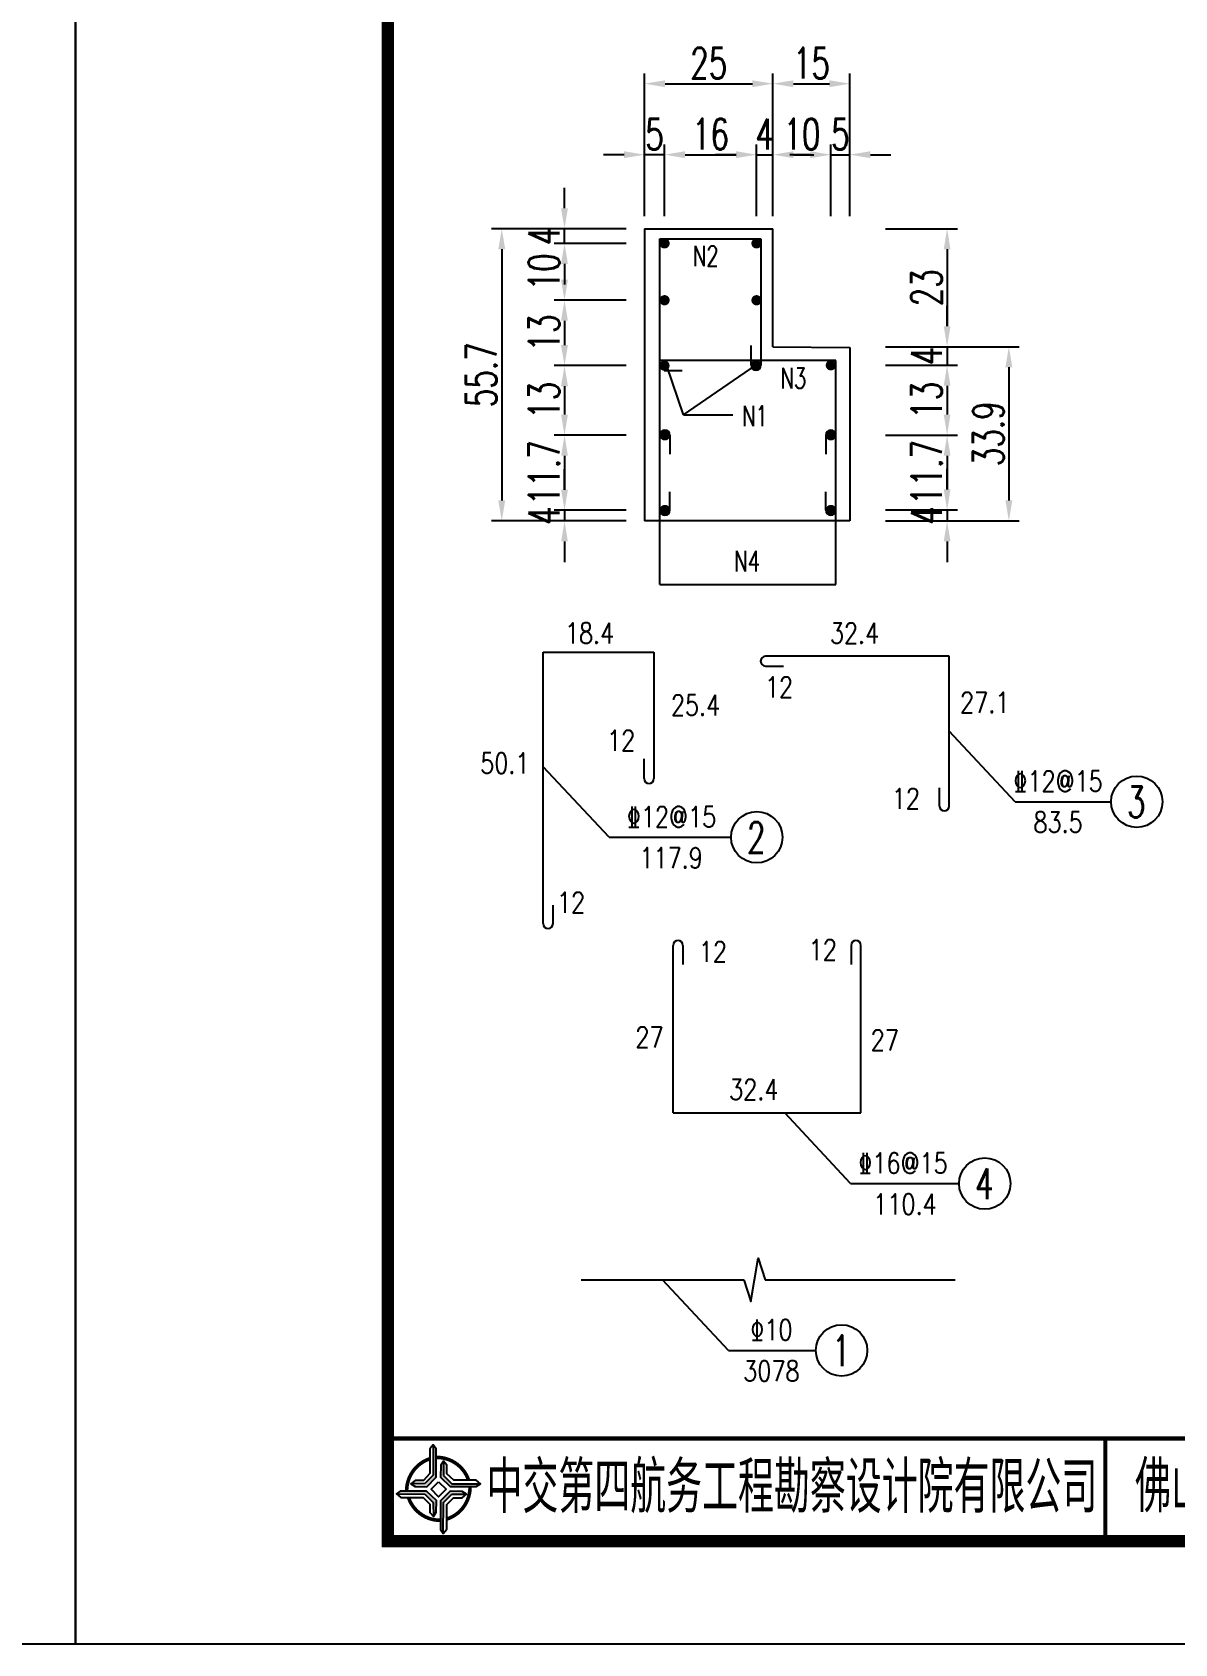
# Model space of a CAD drawing. Header units: millimetres. Extents: x -51 to 12129, y -1309 to -715.
# Drawn here: x 10445.1 to 10556.4, y -1308.7 to -1151.7 of the extents above; entities that cross this region are included whole.
import ezdxf
from ezdxf.enums import TextEntityAlignment as Align

# ---------------------------------------------------------------- set-up
doc = ezdxf.new("R2010")
doc.units = ezdxf.units.MM
doc.header["$LTSCALE"] = 0.25
for name, color, linetype in [('10', 1, 'Continuous'), ('图框', 7, 'Continuous'), ('尺寸标注', 2, 'Continuous'), ('文字', 7, 'Continuous'), ('标注', 4, 'Continuous'), ('次轮廓线', 7, 'Continuous'), ('轮廓线', 1, 'Continuous'), ('钢筋', 6, 'Continuous')]:
    doc.layers.add(name, color=color, linetype=linetype)
doc.styles.get("Standard").update_dxf_attribs({"font": 'simplex1.shx', "width": 0.7, "bigfont": 'hztxt.shx'})
doc.styles.add('TEXT', font='simplex1.shx', dxfattribs={"width": 0.7, "bigfont": 'hztxt.shx'})
doc.dimstyles.new('比例1：20', dxfattribs={"dimtxt": 3, "dimasz": 2, "dimexe": 1, "dimexo": 2, "dimgap": 0.5, "dimtad": 1, "dimlfac": 2, "dimzin": 13, "dimdsep": 46, "dimtxsty": 'Standard', "dimcen": -0.09, "dimclrd": 256, "dimclre": 256, "dimclrt": 7, "dimaunit": 1, "dimadec": 0, "dimazin": 0, "dimtfac": 0.0005, "dimtix": 1, "dimtmove": 2, "dimatfit": 3, "dimldrblk": 'DIM', "dimfxl": 0, "dimtolj": 1, "dimtzin": 13, "dimarcsym": 0})

# ---------------------------------------------------------------- blocks, each defined once
blk = doc.blocks.new('*D2381')
at = {"layer": 'Defpoints', "color": 0}
for p in [(10504.77, -1170.8), (10490.86, -1199.27), (10504.77, -1199.27)]:
    blk.add_point(p, dxfattribs=at)
at = {"layer": '标注', "lineweight": -2}
for p, q in [((10496.86, -1170.8), (10489.86, -1170.8)), ((10490.86, -1172.8), (10490.86, -1197.27)), ((10496.86, -1199.27), (10489.86, -1199.27))]:
    blk.add_line(p, q, dxfattribs=at)
at = {"layer": '标注'}
for points in [[(10490.52, -1172.8), (10491.19, -1172.8), (10490.86, -1170.8)], [(10490.52, -1197.27), (10491.19, -1197.27), (10490.86, -1199.27)]]:
    blk.add_solid(points, dxfattribs=at)
at = {"layer": '标注', "color": 7, "insert": (10488.86, -1185.03), "char_height": 3, "attachment_point": 5, "rotation": 90}
blk.add_mtext('\\A1;55.7', dxfattribs=at)
blk = doc.blocks.new('DIM')
blk.add_lwpolyline([(-1, -0.1, 0.2, 0, 0), (0, 0, 0, 0, 0)], format="xyseb")
blk = doc.blocks.new('tb')
at = {"lineweight": -3}
h = blk.add_hatch(color=256, dxfattribs=at)
h.paths.add_polyline_path([(-1.23, -0.13), (-3.78, -0.14), (-4.14, -0.41), (-1.4, -0.44), (-0.56, -1.24), (-0.54, -2.62), (-0.27, -2.2), (-0.26, -1.06)])
h.paths.add_polyline_path([(0.13, -1.08), (0.14, -3.86), (0.41, -4.26), (0.44, -1.24), (1.25, -0.43), (2.66, -0.43), (2.26, -0.16), (1.07, -0.15)])
h.paths.add_polyline_path([(1.08, 0.3), (3.62, 0.3), (4.02, 0.56), (1.25, 0.57), (0.43, 1.39), (0.43, 2.8), (0.16, 2.41), (0.15, 1.24)])
h.paths.add_polyline_path([(-0.28, 1.21), (-0.28, 3.99), (-0.56, 4.39), (-0.57, 1.41), (-1.38, 0.6), (-2.74, 0.56), (-2.33, 0.3), (-1.2, 0.29)])
for p, q in [((-0.56, 4.39), (-0.57, 1.41)), ((0.43, 2.8), (0.43, 1.39)), ((-1.38, 0.6), (-2.74, 0.56)), ((-0.57, 1.41), (-1.38, 0.6)), ((0.43, 1.39), (1.25, 0.57)), ((1.25, 0.57), (4.02, 0.56)), ((-4.14, -0.41), (-1.4, -0.44)), ((-1.4, -0.44), (-0.56, -1.24)), ((-0.56, -1.24), (-0.54, -2.62)), ((0.41, -4.26), (0.44, -1.24)), ((0.44, -1.24), (1.25, -0.43)), ((1.25, -0.43), (2.66, -0.43))]:
    blk.add_line(p, q, dxfattribs=at)
at = {"lineweight": -3, "const_width": 0.35, "flags": 128}
for points in [[(-0.9, 3.02, 0.324167), (-3.16, -0.14)], [(2.88, 0.92, 0.324403), (-0.24, 3.15)], [(0.75, -2.86, 0.325418), (3.02, 0.26)], [(-2.98, -0.76, 0.322976), (0.14, -2.98)]]:
    blk.add_lwpolyline(points, format="xyb", dxfattribs=at)
at = {"lineweight": -3, "flags": 128}
for points in [[(-0.9, 3.99), (-0.9, 1.58), (-1.53, 0.91), (-2.34, 0.91), (-2.74, 0.56), (-2.33, 0.3), (-1.2, 0.29), (-0.28, 1.21), (-0.28, 3.99), (-0.56, 4.39)], [(3.62, 0.92), (1.43, 0.92), (0.77, 1.54), (0.77, 2.38), (0.43, 2.8), (0.16, 2.41), (0.15, 1.24), (1.08, 0.3), (3.62, 0.3), (4.02, 0.56)], [(-0.04, 0.77), (0.68, 0.04), (-0.04, -0.69), (-0.77, 0.05)], [(-3.73, -0.76), (-1.54, -0.76), (-0.89, -1.39), (-0.89, -2.21), (-0.54, -2.62), (-0.27, -2.2), (-0.26, -1.06), (-1.23, -0.13), (-3.78, -0.14), (-4.14, -0.41)], [(0.75, -3.85), (0.75, -1.43), (1.4, -0.78), (2.26, -0.78), (2.66, -0.43), (2.26, -0.16), (1.07, -0.15), (0.13, -1.08), (0.14, -3.86), (0.41, -4.26)]]:
    blk.add_lwpolyline(points, close=True, dxfattribs=at)
blk = doc.blocks.new('*D2389')
at = {"layer": 'Defpoints', "color": 0}
for p in [(10517.27, -1170.8), (10517.27, -1182.3), (10534.24, -1182.3)]:
    blk.add_point(p, dxfattribs=at)
at = {"layer": '标注', "lineweight": -2}
for p, q in [((10528.24, -1170.8), (10535.24, -1170.8)), ((10534.24, -1172.8), (10534.24, -1180.3)), ((10528.24, -1182.3), (10535.24, -1182.3))]:
    blk.add_line(p, q, dxfattribs=at)
at = {"layer": '标注'}
for points in [[(10533.91, -1172.8), (10534.57, -1172.8), (10534.24, -1170.8)], [(10533.91, -1180.3), (10534.57, -1180.3), (10534.24, -1182.3)]]:
    blk.add_solid(points, dxfattribs=at)
at = {"layer": '标注', "color": 7, "insert": (10532.24, -1176.55), "char_height": 3, "attachment_point": 5, "rotation": 90}
blk.add_mtext('\\A1;23', dxfattribs=at)
blk = doc.blocks.new('*D2337')
at = {"layer": 'Defpoints', "color": 0}
for p in [(10517.27, -1156.67), (10504.77, -1170.8), (10517.27, -1170.8)]:
    blk.add_point(p, dxfattribs=at)
at = {"layer": '标注', "lineweight": -2}
for p, q in [((10504.77, -1162.67), (10504.77, -1155.67)), ((10506.77, -1156.67), (10515.27, -1156.67)), ((10517.27, -1162.67), (10517.27, -1155.67))]:
    blk.add_line(p, q, dxfattribs=at)
at = {"layer": '标注'}
for points in [[(10506.77, -1156.34), (10506.77, -1157.01), (10504.77, -1156.67)], [(10515.27, -1156.34), (10515.27, -1157.01), (10517.27, -1156.67)]]:
    blk.add_solid(points, dxfattribs=at)
at = {"layer": '标注', "color": 7, "insert": (10511.02, -1154.67), "char_height": 3, "attachment_point": 5}
blk.add_mtext('\\A1;25', dxfattribs=at)
blk = doc.blocks.new('*D2390')
at = {"layer": 'Defpoints', "color": 0}
for p in [(10504.77, -1163.59), (10504.77, -1172.23), (10506.71, -1172.23)]:
    blk.add_point(p, dxfattribs=at)
at = {"layer": '标注', "lineweight": -2}
for p, q in [((10504.77, -1169.59), (10504.77, -1162.59)), ((10506.71, -1169.59), (10506.71, -1162.59)), ((10502.77, -1163.59), (10500.77, -1163.59)), ((10506.71, -1163.59), (10504.77, -1163.59)), ((10508.71, -1163.59), (10510.71, -1163.59))]:
    blk.add_line(p, q, dxfattribs=at)
at = {"layer": '标注'}
for points in [[(10502.77, -1163.25), (10502.77, -1163.92), (10504.77, -1163.59)], [(10508.71, -1163.25), (10508.71, -1163.92), (10506.71, -1163.59)]]:
    blk.add_solid(points, dxfattribs=at)
at = {"layer": '标注', "color": 7, "insert": (10505.74, -1161.59), "char_height": 3, "attachment_point": 5}
blk.add_mtext('\\A1;5', dxfattribs=at)
blk = doc.blocks.new('*D2391')
at = {"layer": 'Defpoints', "color": 0}
for p in [(10515.68, -1163.59), (10506.71, -1172.23), (10515.68, -1172.23)]:
    blk.add_point(p, dxfattribs=at)
at = {"layer": '标注', "lineweight": -2}
for p, q in [((10506.71, -1169.59), (10506.71, -1162.59)), ((10515.68, -1169.59), (10515.68, -1162.59)), ((10508.71, -1163.59), (10513.68, -1163.59))]:
    blk.add_line(p, q, dxfattribs=at)
at = {"layer": '标注'}
for points in [[(10508.71, -1163.25), (10508.71, -1163.92), (10506.71, -1163.59)], [(10513.68, -1163.25), (10513.68, -1163.92), (10515.68, -1163.59)]]:
    blk.add_solid(points, dxfattribs=at)
at = {"layer": '标注', "color": 7, "insert": (10511.19, -1161.59), "char_height": 3, "attachment_point": 5}
blk.add_mtext('\\A1;16', dxfattribs=at)
blk = doc.blocks.new('*D2338')
at = {"layer": 'Defpoints', "color": 0}
for p in [(10517.27, -1163.59), (10515.68, -1172.23), (10517.27, -1172.23)]:
    blk.add_point(p, dxfattribs=at)
at = {"layer": '标注', "lineweight": -2}
for p, q in [((10515.68, -1169.59), (10515.68, -1162.59)), ((10517.27, -1169.59), (10517.27, -1162.59)), ((10513.68, -1163.59), (10511.68, -1163.59)), ((10515.68, -1163.59), (10517.27, -1163.59)), ((10519.27, -1163.59), (10521.27, -1163.59))]:
    blk.add_line(p, q, dxfattribs=at)
at = {"layer": '标注'}
for points in [[(10513.68, -1163.25), (10513.68, -1163.92), (10515.68, -1163.59)], [(10519.27, -1163.25), (10519.27, -1163.92), (10517.27, -1163.59)]]:
    blk.add_solid(points, dxfattribs=at)
at = {"layer": '标注', "color": 7, "insert": (10516.47, -1161.59), "char_height": 3, "attachment_point": 5}
blk.add_mtext('\\A1;4', dxfattribs=at)
blk = doc.blocks.new('*D2392')
at = {"layer": 'Defpoints', "color": 0}
for p in [(10524.77, -1156.67), (10517.27, -1170.8), (10524.77, -1182.38)]:
    blk.add_point(p, dxfattribs=at)
at = {"layer": '标注', "lineweight": -2}
for p, q in [((10517.27, -1162.67), (10517.27, -1155.67)), ((10519.27, -1156.67), (10522.77, -1156.67)), ((10524.77, -1162.67), (10524.77, -1155.67))]:
    blk.add_line(p, q, dxfattribs=at)
at = {"layer": '标注'}
for points in [[(10519.27, -1156.34), (10519.27, -1157.01), (10517.27, -1156.67)], [(10522.77, -1156.34), (10522.77, -1157.01), (10524.77, -1156.67)]]:
    blk.add_solid(points, dxfattribs=at)
at = {"layer": '标注', "color": 7, "insert": (10521.02, -1154.67), "char_height": 3, "attachment_point": 5}
blk.add_mtext('\\A1;15', dxfattribs=at)
blk = doc.blocks.new('*D2393')
at = {"layer": 'Defpoints', "color": 0}
for p in [(10524.77, -1163.59), (10522.92, -1184.1), (10524.77, -1184.1)]:
    blk.add_point(p, dxfattribs=at)
at = {"layer": '标注', "lineweight": -2}
for p, q in [((10522.92, -1169.59), (10522.92, -1162.59)), ((10524.77, -1169.59), (10524.77, -1162.59)), ((10520.92, -1163.59), (10518.92, -1163.59)), ((10522.92, -1163.59), (10524.77, -1163.59)), ((10526.77, -1163.59), (10528.77, -1163.59))]:
    blk.add_line(p, q, dxfattribs=at)
at = {"layer": '标注'}
for points in [[(10520.92, -1163.25), (10520.92, -1163.92), (10522.92, -1163.59)], [(10526.77, -1163.25), (10526.77, -1163.92), (10524.77, -1163.59)]]:
    blk.add_solid(points, dxfattribs=at)
at = {"layer": '标注', "color": 7, "insert": (10523.85, -1161.59), "char_height": 3, "attachment_point": 5}
blk.add_mtext('\\A1;5', dxfattribs=at)
blk = doc.blocks.new('*D2339')
at = {"layer": 'Defpoints', "color": 0}
for p in [(10522.92, -1163.59), (10517.27, -1182.3), (10522.92, -1184.1)]:
    blk.add_point(p, dxfattribs=at)
at = {"layer": '标注', "lineweight": -2}
for p, q in [((10517.27, -1169.59), (10517.27, -1162.59)), ((10522.92, -1169.59), (10522.92, -1162.59)), ((10519.27, -1163.59), (10520.92, -1163.59))]:
    blk.add_line(p, q, dxfattribs=at)
at = {"layer": '标注'}
for points in [[(10519.27, -1163.25), (10519.27, -1163.92), (10517.27, -1163.59)], [(10520.92, -1163.25), (10520.92, -1163.92), (10522.92, -1163.59)]]:
    blk.add_solid(points, dxfattribs=at)
at = {"layer": '标注', "color": 7, "insert": (10520.1, -1161.59), "char_height": 3, "attachment_point": 5}
blk.add_mtext('\\A1;10', dxfattribs=at)
blk = doc.blocks.new('*D2340')
at = {"layer": 'Defpoints', "color": 0}
for p in [(10496.97, -1170.8), (10506.71, -1170.8), (10506.71, -1172.23)]:
    blk.add_point(p, dxfattribs=at)
at = {"layer": '标注', "lineweight": -2}
for p, q in [((10496.97, -1168.8), (10496.97, -1166.8)), ((10502.97, -1170.8), (10495.97, -1170.8)), ((10496.97, -1172.23), (10496.97, -1170.8)), ((10502.97, -1172.23), (10495.97, -1172.23)), ((10496.97, -1174.23), (10496.97, -1176.23))]:
    blk.add_line(p, q, dxfattribs=at)
at = {"layer": '标注'}
for points in [[(10496.63, -1168.8), (10497.3, -1168.8), (10496.97, -1170.8)], [(10496.63, -1174.23), (10497.3, -1174.23), (10496.97, -1172.23)]]:
    blk.add_solid(points, dxfattribs=at)
at = {"layer": '标注', "color": 7, "insert": (10494.97, -1171.51), "char_height": 3, "attachment_point": 5, "rotation": 90}
blk.add_mtext('\\A1;4', dxfattribs=at)
blk = doc.blocks.new('*D2394')
at = {"layer": 'Defpoints', "color": 0}
for p in [(10506.71, -1172.23), (10496.97, -1177.77), (10506.71, -1177.77)]:
    blk.add_point(p, dxfattribs=at)
at = {"layer": '标注', "lineweight": -2}
for p, q in [((10502.97, -1172.23), (10495.97, -1172.23)), ((10496.97, -1174.23), (10496.97, -1175.77)), ((10502.97, -1177.77), (10495.97, -1177.77))]:
    blk.add_line(p, q, dxfattribs=at)
at = {"layer": '标注'}
for points in [[(10496.63, -1174.23), (10497.3, -1174.23), (10496.97, -1172.23)], [(10496.63, -1175.77), (10497.3, -1175.77), (10496.97, -1177.77)]]:
    blk.add_solid(points, dxfattribs=at)
at = {"layer": '标注', "color": 7, "insert": (10494.97, -1175), "char_height": 3, "attachment_point": 5, "rotation": 90}
blk.add_mtext('\\A1;10', dxfattribs=at)
blk = doc.blocks.new('*D2395')
at = {"layer": 'Defpoints', "color": 0}
for p in [(10517.27, -1182.3), (10523.17, -1184.1), (10534.24, -1184.1)]:
    blk.add_point(p, dxfattribs=at)
at = {"layer": '标注', "lineweight": -2}
for p, q in [((10534.24, -1180.3), (10534.24, -1178.3)), ((10528.24, -1182.3), (10535.24, -1182.3)), ((10534.24, -1182.3), (10534.24, -1184.1)), ((10528.24, -1184.1), (10535.24, -1184.1)), ((10534.24, -1186.1), (10534.24, -1188.1))]:
    blk.add_line(p, q, dxfattribs=at)
at = {"layer": '标注'}
for points in [[(10533.91, -1180.3), (10534.57, -1180.3), (10534.24, -1182.3)], [(10533.91, -1186.1), (10534.57, -1186.1), (10534.24, -1184.1)]]:
    blk.add_solid(points, dxfattribs=at)
at = {"layer": '标注', "color": 7, "insert": (10532.24, -1183.2), "char_height": 3, "attachment_point": 5, "rotation": 90}
blk.add_mtext('\\A1;4', dxfattribs=at)
blk = doc.blocks.new('*D2396')
at = {"layer": 'Defpoints', "color": 0}
for p in [(10506.71, -1177.77), (10496.97, -1184.14), (10506.7, -1184.14)]:
    blk.add_point(p, dxfattribs=at)
at = {"layer": '标注', "lineweight": -2}
for p, q in [((10502.97, -1177.77), (10495.97, -1177.77)), ((10496.97, -1179.77), (10496.97, -1182.14)), ((10502.97, -1184.14), (10495.97, -1184.14))]:
    blk.add_line(p, q, dxfattribs=at)
at = {"layer": '标注'}
for points in [[(10496.63, -1179.77), (10497.3, -1179.77), (10496.97, -1177.77)], [(10496.63, -1182.14), (10497.3, -1182.14), (10496.97, -1184.14)]]:
    blk.add_solid(points, dxfattribs=at)
at = {"layer": '标注', "color": 7, "insert": (10494.97, -1180.95), "char_height": 3, "attachment_point": 5, "rotation": 90}
blk.add_mtext('\\A1;13', dxfattribs=at)
blk = doc.blocks.new('*D2397')
at = {"layer": 'Defpoints', "color": 0}
for p in [(10506.7, -1184.14), (10496.97, -1190.91), (10506.75, -1190.91)]:
    blk.add_point(p, dxfattribs=at)
at = {"layer": '标注', "lineweight": -2}
for p, q in [((10502.97, -1184.14), (10495.97, -1184.14)), ((10496.97, -1186.14), (10496.97, -1188.91)), ((10502.97, -1190.91), (10495.97, -1190.91))]:
    blk.add_line(p, q, dxfattribs=at)
at = {"layer": '标注'}
for points in [[(10496.63, -1186.14), (10497.3, -1186.14), (10496.97, -1184.14)], [(10496.63, -1188.91), (10497.3, -1188.91), (10496.97, -1190.91)]]:
    blk.add_solid(points, dxfattribs=at)
at = {"layer": '标注', "color": 7, "insert": (10494.97, -1187.52), "char_height": 3, "attachment_point": 5, "rotation": 90}
blk.add_mtext('\\A1;13', dxfattribs=at)
blk = doc.blocks.new('*D2398')
at = {"layer": 'Defpoints', "color": 0}
for p in [(10506.75, -1190.91), (10496.97, -1198.23), (10506.75, -1198.23)]:
    blk.add_point(p, dxfattribs=at)
at = {"layer": '标注', "lineweight": -2}
for p, q in [((10502.97, -1190.91), (10495.97, -1190.91)), ((10496.97, -1192.91), (10496.97, -1196.23)), ((10502.97, -1198.23), (10495.97, -1198.23))]:
    blk.add_line(p, q, dxfattribs=at)
at = {"layer": '标注'}
for points in [[(10496.64, -1192.91), (10497.3, -1192.91), (10496.97, -1190.91)], [(10496.64, -1196.23), (10497.3, -1196.23), (10496.97, -1198.23)]]:
    blk.add_solid(points, dxfattribs=at)
at = {"layer": '标注', "color": 7, "insert": (10494.97, -1194.57), "char_height": 3, "attachment_point": 5, "rotation": 90}
blk.add_mtext('\\A1;11.7', dxfattribs=at)
blk = doc.blocks.new('*D2341')
at = {"layer": 'Defpoints', "color": 0}
for p in [(10496.97, -1199.27), (10506.75, -1198.23), (10673.47, -1199.27)]:
    blk.add_point(p, dxfattribs=at)
at = {"layer": '标注', "lineweight": -2}
for p, q in [((10496.97, -1196.23), (10496.97, -1194.23)), ((10502.97, -1198.23), (10495.97, -1198.23)), ((10502.97, -1199.27), (10495.97, -1199.27)), ((10496.97, -1198.23), (10496.97, -1199.27)), ((10496.97, -1201.27), (10496.97, -1203.27))]:
    blk.add_line(p, q, dxfattribs=at)
at = {"layer": '标注'}
for points in [[(10496.64, -1196.23), (10497.3, -1196.23), (10496.97, -1198.23)], [(10496.64, -1201.27), (10497.3, -1201.27), (10496.97, -1199.27)]]:
    blk.add_solid(points, dxfattribs=at)
at = {"layer": '标注', "color": 7, "insert": (10494.97, -1198.75), "char_height": 3, "attachment_point": 5, "rotation": 90}
blk.add_mtext('\\A1;4', dxfattribs=at)
blk = doc.blocks.new('*D2399')
at = {"layer": 'Defpoints', "color": 0}
for p in [(10517.27, -1182.3), (10524.77, -1199.27), (10540.26, -1199.27)]:
    blk.add_point(p, dxfattribs=at)
at = {"layer": '标注', "lineweight": -2}
for p, q in [((10534.26, -1182.3), (10541.26, -1182.3)), ((10540.26, -1184.3), (10540.26, -1197.27)), ((10534.26, -1199.27), (10541.26, -1199.27))]:
    blk.add_line(p, q, dxfattribs=at)
at = {"layer": '标注'}
for points in [[(10539.92, -1184.3), (10540.59, -1184.3), (10540.26, -1182.3)], [(10539.92, -1197.27), (10540.59, -1197.27), (10540.26, -1199.27)]]:
    blk.add_solid(points, dxfattribs=at)
at = {"layer": '标注', "color": 7, "insert": (10538.26, -1190.78), "char_height": 3, "attachment_point": 5, "rotation": 90}
blk.add_mtext('\\A1;33.9', dxfattribs=at)
blk = doc.blocks.new('*D2400')
at = {"layer": 'Defpoints', "color": 0}
for p in [(10522.92, -1184.1), (10522.91, -1190.91), (10534.24, -1190.91)]:
    blk.add_point(p, dxfattribs=at)
at = {"layer": '标注', "lineweight": -2}
for p, q in [((10528.24, -1184.1), (10535.24, -1184.1)), ((10534.24, -1186.1), (10534.24, -1188.91)), ((10528.24, -1190.91), (10535.24, -1190.91))]:
    blk.add_line(p, q, dxfattribs=at)
at = {"layer": '标注'}
for points in [[(10533.91, -1186.1), (10534.57, -1186.1), (10534.24, -1184.1)], [(10533.91, -1188.91), (10534.57, -1188.91), (10534.24, -1190.91)]]:
    blk.add_solid(points, dxfattribs=at)
at = {"layer": '标注', "color": 7, "insert": (10532.24, -1187.51), "char_height": 3, "attachment_point": 5, "rotation": 90}
blk.add_mtext('\\A1;13', dxfattribs=at)
blk = doc.blocks.new('*D2401')
at = {"layer": 'Defpoints', "color": 0}
for p in [(10522.91, -1190.91), (10522.92, -1198.2), (10534.24, -1198.2)]:
    blk.add_point(p, dxfattribs=at)
at = {"layer": '标注', "lineweight": -2}
for p, q in [((10528.24, -1190.91), (10535.24, -1190.91)), ((10534.24, -1192.91), (10534.24, -1196.2)), ((10528.24, -1198.2), (10535.24, -1198.2))]:
    blk.add_line(p, q, dxfattribs=at)
at = {"layer": '标注'}
for points in [[(10533.91, -1192.91), (10534.57, -1192.91), (10534.24, -1190.91)], [(10533.91, -1196.2), (10534.57, -1196.2), (10534.24, -1198.2)]]:
    blk.add_solid(points, dxfattribs=at)
at = {"layer": '标注', "color": 7, "insert": (10532.24, -1194.55), "char_height": 3, "attachment_point": 5, "rotation": 90}
blk.add_mtext('\\A1;11.7', dxfattribs=at)
blk = doc.blocks.new('*D2342')
at = {"layer": 'Defpoints', "color": 0}
for p in [(10521.31, -1199.27), (10522.92, -1198.2), (10534.24, -1199.27)]:
    blk.add_point(p, dxfattribs=at)
at = {"layer": '标注', "lineweight": -2}
for p, q in [((10534.24, -1196.2), (10534.24, -1194.2)), ((10528.24, -1198.2), (10535.24, -1198.2)), ((10528.24, -1199.27), (10535.24, -1199.27)), ((10534.24, -1198.2), (10534.24, -1199.27)), ((10534.24, -1201.27), (10534.24, -1203.27))]:
    blk.add_line(p, q, dxfattribs=at)
at = {"layer": '标注'}
for points in [[(10533.91, -1196.2), (10534.57, -1196.2), (10534.24, -1198.2)], [(10533.91, -1201.27), (10534.57, -1201.27), (10534.24, -1199.27)]]:
    blk.add_solid(points, dxfattribs=at)
at = {"layer": '标注', "color": 7, "insert": (10532.24, -1198.73), "char_height": 3, "attachment_point": 5, "rotation": 90}
blk.add_mtext('\\A1;4', dxfattribs=at)
blk = doc.blocks.new('123')
at = {"layer": '图框', "color": 2}
blk.add_lwpolyline([(369.33, -1011.65), (369.33, -714.65), (-50.67, -714.65), (-50.67, -1011.65)], close=True, dxfattribs=at)

msp = doc.modelspace()

# ---------------------------------------------------------------- linework, layer by layer
at = {"const_width": 0.4}
msp.add_lwpolyline([(10479.75412, -1288.65471), (10859.75412, -1288.65471)], dxfattribs=at)
at = {"layer": '10', "linetype": 'Continuous'}
for centre in [(10515.62616, -1184.08235), (10522.9169, -1184.10417), (10506.74623, -1190.93065), (10522.9169, -1190.93065), (10506.74623, -1198.20233), (10522.9169, -1198.20233)]:
    msp.add_circle(centre, 0.3, dxfattribs=at)
at = {"layer": '图框', "const_width": 1.2}
msp.add_lwpolyline([(10859.75412, -1021.65471), (10479.75412, -1021.65471), (10479.75412, -1298.65471), (10859.75412, -1298.65471)], close=True, dxfattribs=at)
at = {"layer": '图框', "const_width": 0.4}
msp.add_lwpolyline([(10549.64754, -1288.65471), (10549.64754, -1298.65471)], dxfattribs=at)
at = {"layer": '文字'}
for centre in [(10552.71339, -1226.62079), (10515.69574, -1230.08836), (10537.91101, -1263.82347), (10523.9625, -1280.07706)]:
    msp.add_circle(centre, 2.5, dxfattribs=at)
at = {"layer": '标注'}
for p, q in [((10508.57602, -1188.91652), (10506.95036, -1184.15342)), ((10508.57602, -1188.91652), (10515.62101, -1184.10591)), ((10508.57602, -1188.91652), (10513.35643, -1188.91652)), ((10540.85861, -1226.62079), (10534.44246, -1219.74345)), ((10501.3064, -1230.08836), (10494.89025, -1223.21101)), ((10540.85861, -1226.62079), (10550.21339, -1226.62079)), ((10501.3064, -1230.08836), (10513.19574, -1230.08836)), ((10524.83768, -1263.82347), (10518.42153, -1256.94612)), ((10524.83768, -1263.82347), (10535.41101, -1263.82347)), ((10512.92959, -1280.07706), (10506.51344, -1273.19972)), ((10512.92959, -1280.07706), (10521.4625, -1280.07706))]:
    msp.add_line(p, q, dxfattribs=at)
at = {"layer": '次轮廓线', "ltscale": 2}
msp.add_lwpolyline([(10514.42405, -1273.19972), (10515.12405, -1275.29972), (10515.82405, -1271.09972), (10516.52405, -1273.19972)], dxfattribs=at)
at = {"layer": '轮廓线'}
for p, q in [((10504.77162, -1170.80196), (10517.27362, -1170.80196)), ((10504.77162, -1170.80196), (10504.77162, -1199.26536)), ((10517.27362, -1182.30241), (10517.27362, -1170.80196)), ((10517.27362, -1182.30241), (10524.77362, -1182.37741)), ((10524.77362, -1182.37741), (10524.77362, -1199.26536)), ((10524.77362, -1199.26536), (10504.77162, -1199.26536))]:
    msp.add_line(p, q, dxfattribs=at)
at = {"layer": '钢筋'}
for p, q in [((10506.27138, -1205.46547), (10506.27138, -1171.78441)), ((10506.27138, -1171.78441), (10516.10101, -1171.78441)), ((10516.10101, -1171.78441), (10516.10101, -1184.10591)), ((10515.14101, -1184.10591), (10515.14101, -1182.16298)), ((10523.39175, -1183.63445), (10506.26671, -1183.63445)), ((10523.39175, -1205.46547), (10523.39175, -1183.63445)), ((10506.67728, -1184.62316), (10508.41937, -1184.62316)), ((10507.23138, -1190.90709), (10507.23138, -1192.76822)), ((10522.43175, -1190.90709), (10522.43175, -1192.76822)), ((10507.23138, -1198.22589), (10507.23138, -1196.44047)), ((10522.43175, -1198.22589), (10522.43175, -1196.44047)), ((10506.27138, -1205.46547), (10523.39175, -1205.46547)), ((10494.89025, -1238.49296), (10494.89025, -1212.05148)), ((10494.89025, -1212.05148), (10505.68617, -1212.05148)), ((10505.68617, -1212.05148), (10505.68617, -1224.37298)), ((10534.44246, -1212.44772), (10516.55779, -1212.44772)), ((10516.55779, -1213.40772), (10518.29989, -1213.40772)), ((10534.44246, -1227.03917), (10534.44246, -1212.44772)), ((10504.72617, -1224.37298), (10504.72617, -1222.43005)), ((10533.48246, -1227.03917), (10533.48246, -1225.25375)), ((10495.85025, -1238.49296), (10495.85025, -1236.70754)), ((10507.54791, -1256.94612), (10507.54791, -1240.61815)), ((10508.50791, -1240.61815), (10508.50791, -1242.47928)), ((10524.87846, -1240.61815), (10524.87846, -1242.47928)), ((10525.83846, -1256.94612), (10525.83846, -1240.61815)), ((10507.54791, -1256.94612), (10525.83846, -1256.94612)), ((10498.60283, -1273.19972), (10514.42405, -1273.19972)), ((10516.52405, -1273.19972), (10535.03136, -1273.19972))]:
    msp.add_line(p, q, dxfattribs=at)
at = {"layer": '钢筋', "const_width": 0.5}
for points in [[(10506.7122, -1172.47588, 1), (10506.7122, -1171.97588, 1)], [(10515.67558, -1172.47588, 1), (10515.67558, -1171.97588, 1)], [(10506.7122, -1178.01784, 1), (10506.7122, -1177.51784, 1)], [(10515.67558, -1178.01784, 1), (10515.67558, -1177.51784, 1)], [(10506.70084, -1184.38801, 1), (10506.70084, -1183.88801, 1)], [(10515.37616, -1184.08235, -1), (10515.87616, -1184.08235, -1)], [(10522.6669, -1184.10417, 1), (10523.1669, -1184.10417, 1)], [(10506.99623, -1190.93065, -1), (10506.49623, -1190.93065, -1)], [(10522.6669, -1190.93065, 1), (10523.1669, -1190.93065, 1)], [(10506.99623, -1198.20233, 1), (10506.49623, -1198.20233, 1)], [(10522.6669, -1198.20233, -1), (10523.1669, -1198.20233, -1)]]:
    msp.add_lwpolyline(points, format="xyb", close=True, dxfattribs=at)
at = {"layer": '钢筋'}
for centre, start, end in [((10515.62101, -1184.10591), 180, 0), ((10506.75138, -1190.90709), 0, 180), ((10522.91175, -1190.90709), 0, 180), ((10506.75138, -1198.22589), 180, 0), ((10522.91175, -1198.22589), 180, 0), ((10516.55779, -1212.92772), 90, 270), ((10505.20617, -1224.37298), 180, 0), ((10533.96246, -1227.03917), 180, 0), ((10495.37025, -1238.49296), 180, 0), ((10508.02791, -1240.61815), 0, 180), ((10525.35846, -1240.61815), 0, 180)]:
    msp.add_arc(centre, 0.48, start, end, dxfattribs=at)

# ---------------------------------------------------------------- block references
at = {"lineweight": -3}
msp.add_blockref('tb', (10484.74985, -1293.64937), dxfattribs=at)
at = {"layer": '标注'}
for p in [(10080, -297), (10500, -297)]:
    msp.add_blockref('123', p, dxfattribs=at)

# ---------------------------------------------------------------- texts
at = {"color": 7, "char_height": 2, "attachment_point": 5, "style": 'TEXT'}
for s, insert in [('N2', (10510.72285, -1173.45549)), ('N3', (10519.26848, -1185.36722)), ('N1', (10515.51598, -1189.04798)), ('N4', (10514.75593, -1203.18195))]:
    msp.add_mtext(s, dxfattribs=dict(at, insert=insert))
at = {"layer": '图框', "width": 0.7}
for s, p in [('中交第四航务工程勘察设计院有限公司', (10519.11923, -1293.40626)), ('佛山市禅城区南庄二桥北延线道路工程', (10582.29837, -1293.34001))]:
    msp.add_text(s, height=5, dxfattribs=at).set_placement(p, align=Align.MIDDLE_CENTER)
at = {"layer": '尺寸标注', "color": 7, "style": 'TEXT', "width": 0.8}
for s, p in [('18.4', (10499.41573, -1210.19461)), ('32.4', (10525.22845, -1210.19461)), ('12', (10517.86859, -1215.45738)), ('25.4', (10509.73768, -1217.20597)), ('27.1', (10537.90376, -1216.95489)), ('12', (10502.48866, -1220.65192)), ('50.1', (10491.15698, -1222.86831)), ('%%13212@15', (10545.04971, -1224.62079)), ('12', (10530.22369, -1226.31846)), ('%%13212@15', (10507.39736, -1228.08836)), ('83.5', (10545.04971, -1228.62079)), ('117.9', (10507.35672, -1232.08836)), ('12', (10497.60883, -1236.4354)), ('12', (10511.42315, -1241.23362)), ('12', (10522.13242, -1241.05883)), ('27', (10505.24833, -1249.56777)), ('27', (10528.17325, -1249.84702)), ('32.4', (10515.40581, -1254.65322)), ('%%13216@15', (10529.94491, -1261.82347)), ('110.4', (10530.13136, -1265.82347)), ('%%13110', (10517.1207, -1278.07706)), ('3078', (10517.1207, -1282.07706))]:
    msp.add_text(s, height=2, dxfattribs=at).set_placement(p, align=Align.MIDDLE)
at = {"layer": '文字', "width": 0.7}
for s, p in [('3', (10552.66669, -1226.64477)), ('2', (10515.64904, -1230.11234)), ('4', (10537.86431, -1263.84745)), ('1', (10523.9158, -1280.10105))]:
    msp.add_text(s, height=3, dxfattribs=at).set_placement(p, align=Align.MIDDLE_CENTER)

# ---------------------------------------------------------------- dimensions: what is measured, and where the dimension line sits
at = {"layer": '标注'}
for base, p1, p2, picture, middle in [((10517.27362, -1156.67201), (10504.77162, -1170.80196), (10517.27362, -1170.80196), '*D2337', (10511.02262, -1154.67201)), ((10524.77362, -1156.67201), (10517.27362, -1170.80196), (10524.77362, -1182.37741), '*D2392', (10521.02362, -1154.67201))]:
    dim = msp.add_linear_dim(base=base, p1=p1, p2=p2, dimstyle='比例1：20', dxfattribs=at)
    dim.commit()
    dim.dimension.update_dxf_attribs({"geometry": picture, "text_midpoint": middle})
for base, p1, p2, text, picture, middle in [((10504.77162, -1163.58643), (10506.7122, -1172.22588), (10504.77162, -1172.22588), '5', '*D2390', (10505.74191, -1161.58643)), ((10515.67558, -1163.58643), (10506.7122, -1172.22588), (10515.67558, -1172.22588), '16', '*D2391', (10511.19389, -1161.58643)), ((10517.27362, -1163.58643), (10515.67558, -1172.22588), (10517.27362, -1172.22588), '4', '*D2338', (10516.4746, -1161.58643)), ((10522.9169, -1163.58643), (10517.27362, -1182.30241), (10522.9169, -1184.10417), '10', '*D2339', (10520.09526, -1161.58643)), ((10524.77362, -1163.58643), (10522.9169, -1184.10417), (10524.77362, -1184.10417), '5', '*D2393', (10523.84526, -1161.58643))]:
    dim = msp.add_linear_dim(base=base, p1=p1, p2=p2, text=text, dimstyle='比例1：20', dxfattribs=at)
    dim.commit()
    dim.dimension.update_dxf_attribs({"geometry": picture, "text_midpoint": middle})
for base, p1, p2, text, picture, middle in [((10496.96592, -1170.80196), (10506.7122, -1172.22588), (10506.7122, -1170.80196), '4', '*D2340', (10494.96592, -1171.51392)), ((10490.85599, -1199.26536), (10504.77162, -1170.80196), (10504.77162, -1199.26536), '55.7', '*D2381', (10488.85599, -1185.03366)), ((10496.96592, -1177.76784), (10506.7122, -1172.22588), (10506.7122, -1177.76784), '10', '*D2394', (10494.96592, -1174.99686)), ((10496.96592, -1184.13801), (10506.7122, -1177.76784), (10506.70084, -1184.13801), '13', '*D2396', (10494.96592, -1180.95293)), ((10534.23932, -1184.10417), (10517.27362, -1182.30241), (10523.1669, -1184.10417), '4', '*D2395', (10532.23932, -1183.20329)), ((10540.25797, -1199.26536), (10517.27362, -1182.30241), (10524.77362, -1199.26536), '33.9', '*D2399', (10538.25797, -1190.78388)), ((10496.96592, -1190.90709), (10506.70084, -1184.13801), (10506.75138, -1190.90709), '13', '*D2397', (10494.96592, -1187.52255)), ((10534.23932, -1190.90709), (10522.9169, -1184.10417), (10522.91175, -1190.90709), '13', '*D2400', (10532.23932, -1187.50563)), ((10496.96964, -1198.22589), (10506.75138, -1190.90709), (10506.75138, -1198.22589), '11.7', '*D2398', (10494.96964, -1194.56649)), ((10534.23932, -1198.20233), (10522.91175, -1190.90709), (10522.9169, -1198.20233), '11.7', '*D2401', (10532.23932, -1194.55471)), ((10496.96964, -1199.26536), (10506.75138, -1198.22589), (10673.47493, -1199.26536), '4', '*D2341', (10494.96964, -1198.74563)), ((10534.23932, -1199.26536), (10522.9169, -1198.20233), (10521.31322, -1199.26536), '4', '*D2342', (10532.23932, -1198.73385))]:
    dim = msp.add_linear_dim(base=base, p1=p1, p2=p2, angle=90, text=text, dimstyle='比例1：20', dxfattribs=at)
    dim.commit()
    dim.dimension.update_dxf_attribs({"geometry": picture, "text_midpoint": middle})
dim = msp.add_linear_dim(base=(10534.23932, -1182.30241), p1=(10517.27362, -1170.80196), p2=(10517.27362, -1182.30241), angle=90, dimstyle='比例1：20', dxfattribs=at)
dim.commit()
dim.dimension.update_dxf_attribs({"geometry": '*D2389', "text_midpoint": (10532.23932, -1176.55218)})

doc.saveas('drawing.dxf')
